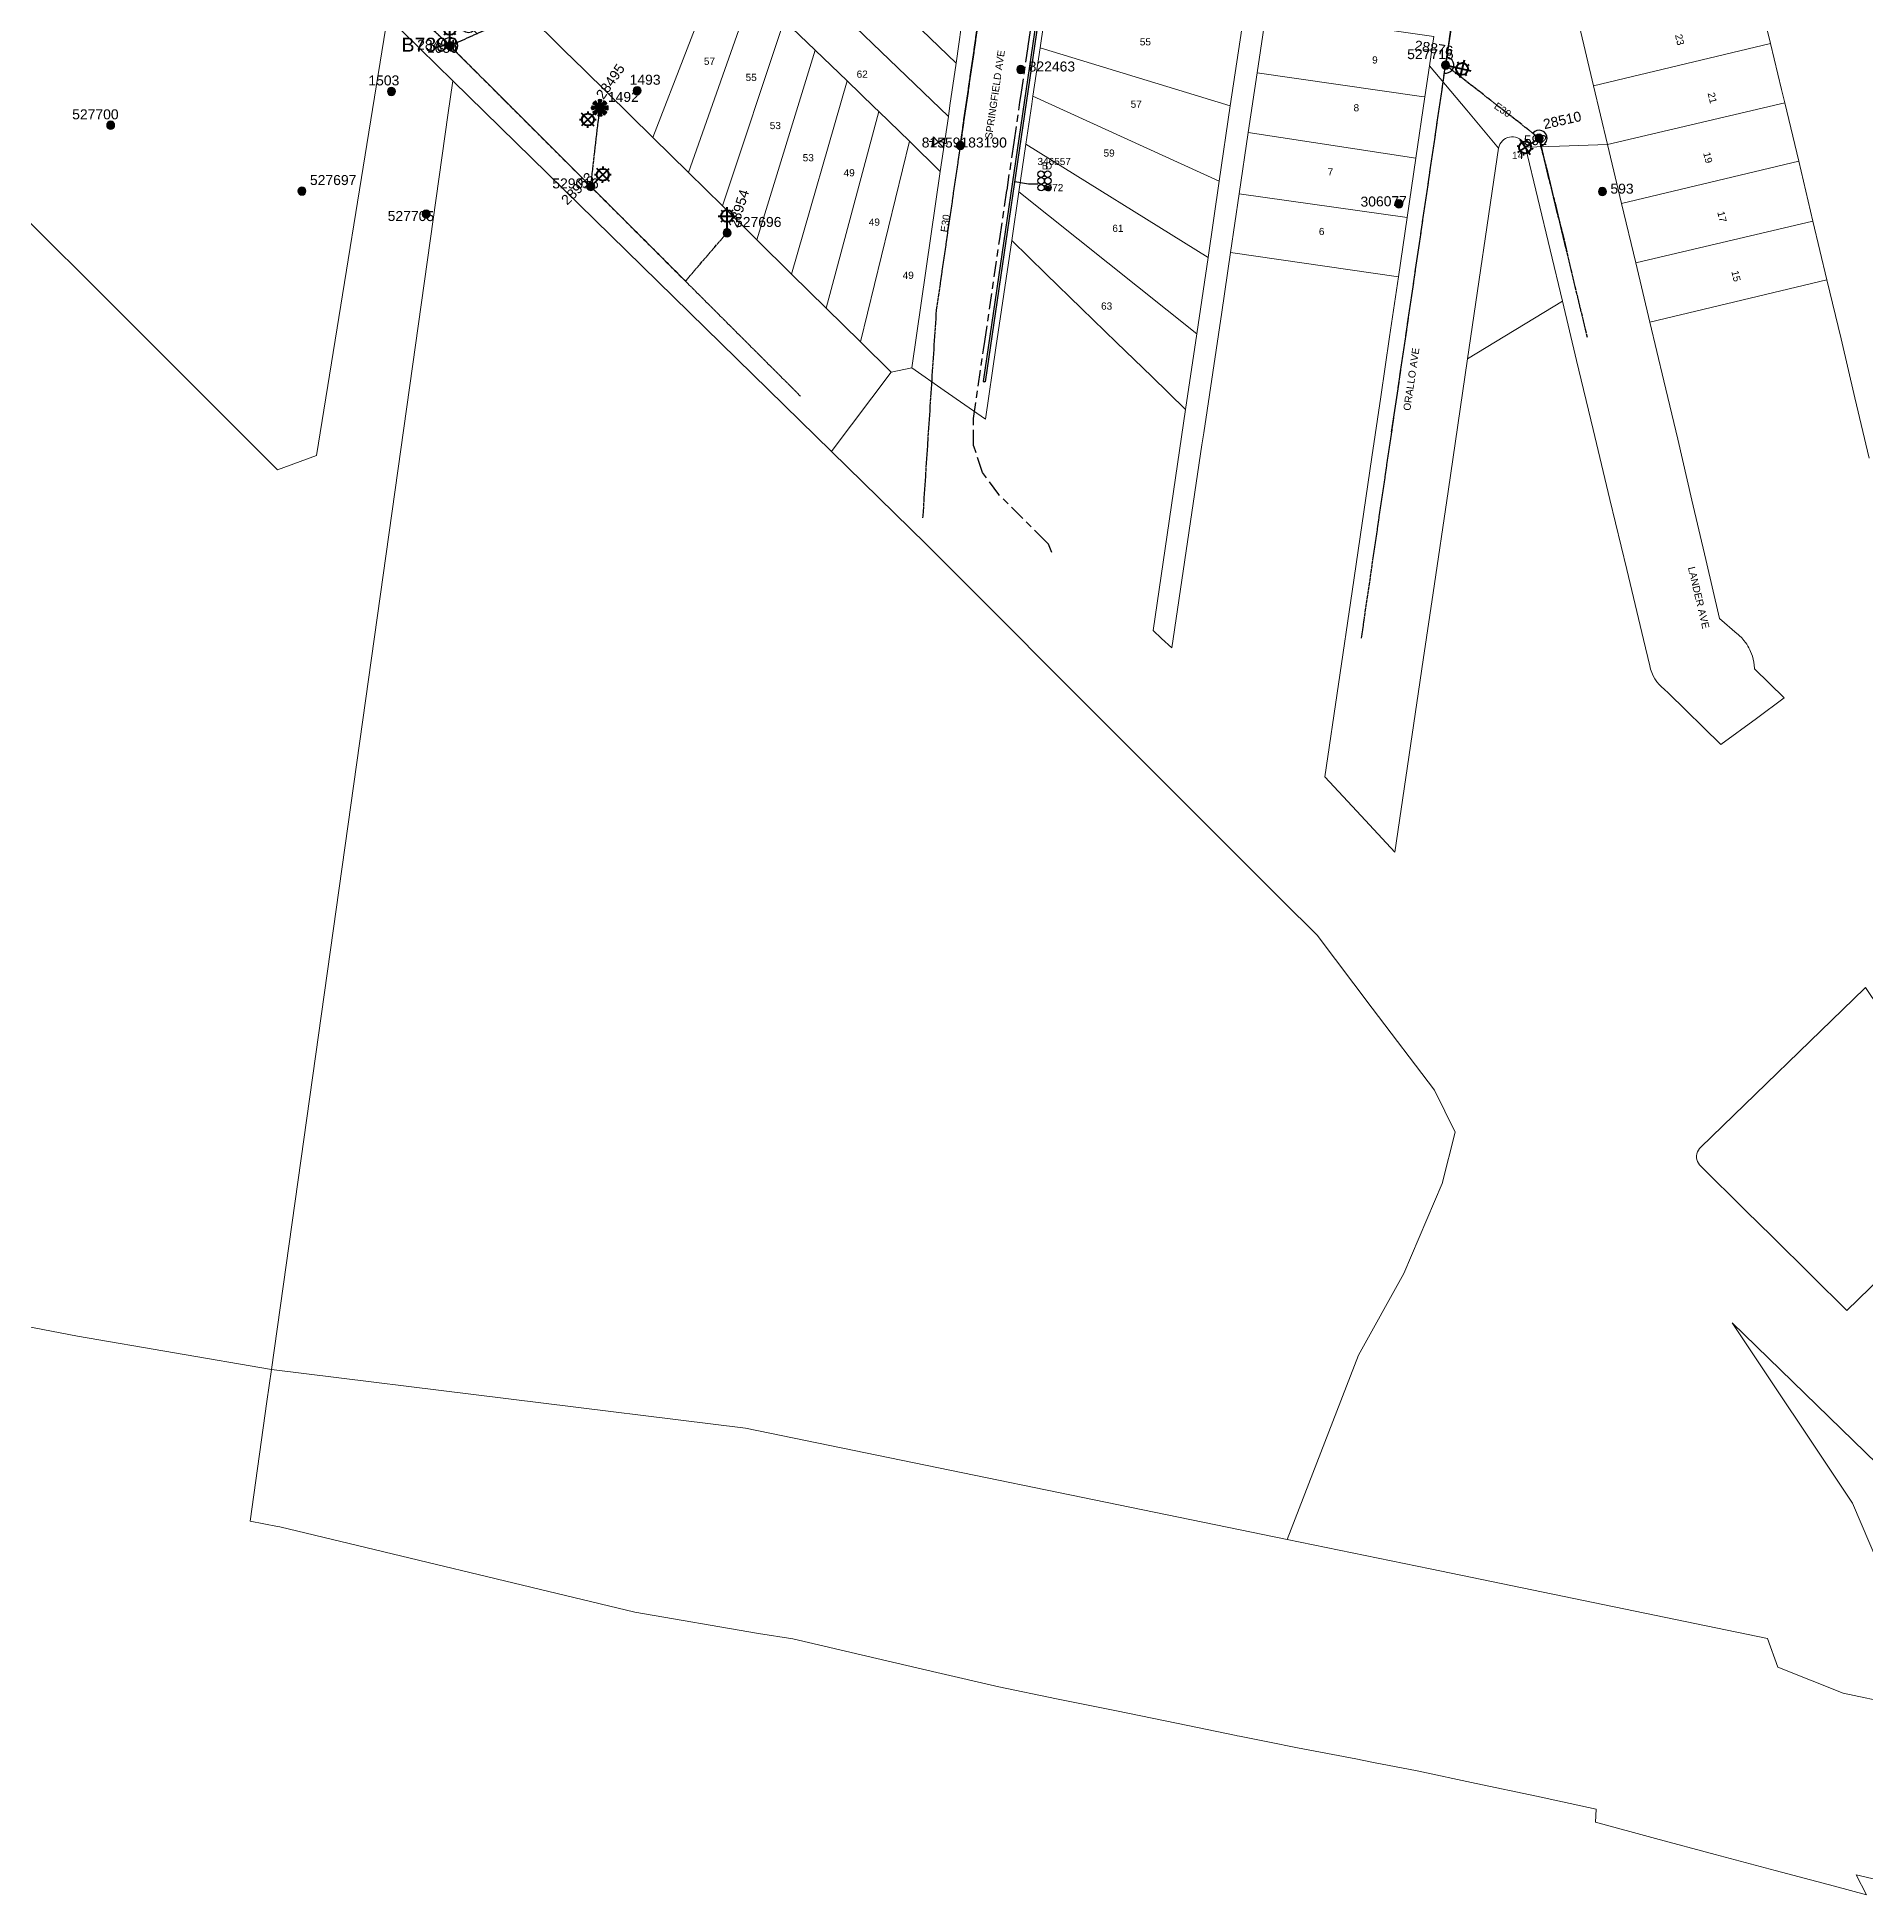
# Model space of a CAD drawing. Header units: metres. Extents: x 305195 to 306755, y 6261447 to 6263623.
# Drawn here: x 305629.3 to 306088.4, y 6261539.3 to 6262005.4 of the extents above; entities that cross this region are included whole.
import ezdxf
from ezdxf.enums import TextEntityAlignment as Align

# ---------------------------------------------------------------- set-up
doc = ezdxf.new("R2010")
doc.units = ezdxf.units.M
doc.linetypes.add('Cable Exist OH', pattern=[1, 1, 0])
doc.linetypes.add('Cable Exist UG', pattern=[8.2, 4, -1.2, 1.8, -1.2])
doc.layers.get('0').update_dxf_attribs({"color": 6})
doc.layers.add('Cadastre Land Parcels_SP_EXT', color=9, linetype='Continuous', lineweight=5)
doc.layers.add('Cadastre Roads_SP_EXT', color=9, linetype='Continuous', lineweight=5)
for name, color, linetype in [('Duct_SP_EXT', 7, 'Continuous'), ('Equip_SP_HV_EXT', 7, 'Continuous'), ('Equip_SP_SL_EXT', 7, 'Continuous'), ('Mains_HV_EXT', 7, 'Continuous'), ('Mains_LV_EXT', 7, 'Continuous'), ('Mains_SL_EXT', 7, 'Continuous'), ('SupportsOH_SP_TR_HV_LV_SL_EXT', 7, 'Continuous')]:
    doc.layers.add(name, color=color, linetype=linetype)
doc.styles.add('HVSW_LABEL', font='arial.ttf')
doc.styles.add('iecARIAL', font='arial.ttf', dxfattribs={"height": 2})
doc.styles.add('POLE_LABEL', font='arial.ttf')
doc.styles.get("Standard").update_dxf_attribs({"font": 'arial.ttf'})

# ---------------------------------------------------------------- blocks, each defined once
blk = doc.blocks.new('DUCT_EXT')
blk.add_circle((0, 0.8), 0.8)
at = {"flags": 1}
blk.add_attdef('Z', (0, 0), '', height=0.2, dxfattribs=at)
at = {"flags": 9}
for tag, p in [('DUCT_CODE', (0, 0)), ('XSECT_TYPE', (0, -0.2)), ('STATE', (0, -0.6)), ('FB_REFERENCE', (0, -0.4)), ('NOTES', (0, -0.8))]:
    blk.add_attdef(tag, text='', height=0.2, dxfattribs=at).set_placement(p, align=Align.MIDDLE_LEFT)
blk = doc.blocks.new('SL_LANTERN_EXT')
at = {"lineweight": 40}
for p, q in [((-1.46, 5.68), (-1.06, 5.28)), ((0, 1.97), (0, 6.47)), ((1.46, 5.68), (1.06, 5.28)), ((-2.25, 4.22), (2.25, 4.22)), ((-1.46, 2.76), (-1.06, 3.16)), ((0, 0), (0, 2.72)), ((1.46, 2.76), (1.06, 3.16))]:
    blk.add_line(p, q, dxfattribs=at)
blk.add_circle((0, 4.22), 1.5, dxfattribs=at)
at = {"style": 'iecARIAL', "flags": 8}
blk.add_attdef('ASSET_NUM', (1.5, 1.5), '', height=2.5, dxfattribs=at)
for tag, p, height, flags in [('OPERATING_VOLTAGE', (0.98, -1.65), 0.2, 9), ('ORIENTATION', (0.98, -1.85), 0.2, 9), ('OWNED_BY', (0.98, -2.05), 0.2, 9), ('STATE', (0.98, -2.25), 0.2, 9), ('CONSTRUCTED_VOLTAGE', (0.98, -0.65), 0.2, 9), ('CONTROL_TYPE', (0.98, -0.85), 0.2, 9), ('LANTERN_PURPOSE', (0.98, -1.05), 0.2, 9), ('LANTERN_TYPE', (0.98, -1.25), 0.2, 9), ('NO_PHASES', (0.98, -1.45), 0.2, 9), ('USAGE', (0.98, -2.45), 0.2, 9), ('CEXIST', (0.98, -2.65), 0.2, 9), ('CNEW', (0.98, -2.85), 0.2, 9), ('CNUMBER', (0.98, -3.05), 0.2, 9), ('CREMOVE', (0.98, -3.25), 0.2, 9), ('CREPLACE', (0.98, -3.45), 0.2, 9), ('LKINGHEIGHT', (0.98, -3.65), 0.2, 9), ('LBRACKET', (0.98, -3.85), 0.2, 9), ('LBRACKETVOCAB', (0.98, -4.05), 0.2, 9), ('LCATEGORY', (0.98, -4.25), 0.2, 9), ('LCHARGE1', (0.98, -4.45), 0.2, 9), ('LCHARGE1PERCENT', (0.98, -4.65), 0.2, 9), ('LCHARGE2', (0.98, -4.85), 0.2, 9), ('LNUMBER', (2.18, -3.25), 2.5, 8), ('STREETNAME', (0.98, -9.25), 0.2, 9), ('SUBURB', (0.98, -9.45), 0.2, 1), ('LCHARGE2PERCENT', (0.98, -5.05), 0.2, 9), ('LCHARGE3', (0.98, -5.25), 0.2, 9), ('LCHARGE3PERCENT', (0.98, -5.45), 0.2, 9), ('LEXIST', (0.98, -5.65), 0.2, 9), ('LLAMP', (0.98, -5.85), 0.2, 9), ('LLAMPVOCAB', (0.98, -6.05), 0.2, 9), ('LMAST', (0.98, -6.25), 0.2, 9), ('LMASTVOCAB', (0.98, -6.45), 0.2, 9), ('LNEW', (0.98, -6.65), 0.2, 9), ('LANTNUMBER', (0.98, -6.85), 0.2, 9), ('LOUTREACH', (0.98, -7.25), 0.2, 9), ('LOUTREACHVOCAB', (0.98, -7.45), 0.2, 9), ('LRATECODE', (0.98, -7.65), 0.2, 9), ('LREMOVE', (0.98, -7.85), 0.2, 9), ('LREPLACE', (0.98, -8.05), 0.2, 9), ('LTYPE', (0.98, -8.25), 0.2, 9), ('LTYPEVOCAB', (0.98, -8.45), 0.2, 9), ('LEGEND', (0.98, -8.65), 0.2, 9), ('LOCATION', (0.98, -8.85), 0.2, 9), ('NOTES', (0.98, -9.05), 0.2, 9)]:
    blk.add_attdef(tag, p, '', height=height, dxfattribs=dict(flags=flags))
blk = doc.blocks.new('SL_NIGHTWATCH_EXT')
at = {"lineweight": 40}
h = blk.add_hatch(color=256, dxfattribs=at)
h.paths.add_polyline_path([(0.39, 1.96, 0.098491), (-0.39, 1.96), (-0.2, 0.98, -0.098491), (0.19, 0.98)])
h.paths.add_polyline_path([(0.55, 0.83, -0.098491), (0.83, 0.56), (1.66, 1.11, 0.098491), (1.11, 1.66)])
h.paths.add_polyline_path([(0.98, 0.2, -0.098491), (0.98, -0.19), (1.96, -0.39, 0.098491), (1.96, 0.39)])
h.paths.add_polyline_path([(0.83, -0.55, -0.098491), (0.56, -0.83), (1.11, -1.66, 0.098491), (1.66, -1.11)])
h.paths.add_polyline_path([(-0.19, -0.98), (-0.39, -1.96, 0.098491), (0.39, -1.96), (0.2, -0.98, -0.098491)])
h.paths.add_polyline_path([(-0.83, -0.56), (-1.66, -1.11, 0.098491), (-1.11, -1.66), (-0.55, -0.83, -0.098491)])
h.paths.add_polyline_path([(-0.98, 0.19), (-1.96, 0.39, 0.098491), (-1.96, -0.39), (-0.98, -0.2, -0.098491)])
h.paths.add_polyline_path([(-1.11, 1.66, 0.098491), (-1.66, 1.11), (-0.83, 0.55, -0.098491), (-0.56, 0.83)])
for p, q in [((-1.16, 1.63), (-1.16, 1.63, 0)), ((-1.1, 1.64), (-1.1, 1.64, 0)), ((1.08, 1.63), (1.08, 1.63, 0)), ((-0.86, -0.57), (-0.86, -0.57, 0)), ((0.82, -0.57), (0.82, -0.57, 0)), ((1.13, -1.65), (1.13, -1.65, 0)), ((1.96, -0.37), (1.96, -0.37, 0))]:
    blk.add_line(p, q, dxfattribs=at)
for points in [[(-0.98, 0.19, 0.098491), (-0.98, -0.2), (-1.96, -0.39, -0.098491), (-1.96, 0.39)], [(-0.56, 0.83, 0.098491), (-0.83, 0.55), (-1.66, 1.11, -0.098491), (-1.11, 1.66)], [(-0.2, 0.98, -0.098491), (0.19, 0.98), (0.39, 1.96, 0.098491), (-0.39, 1.96)], [(0.83, 0.56), (1.66, 1.11, 0.098491), (1.11, 1.66), (0.55, 0.83, -0.098491)], [(0.98, -0.19), (1.96, -0.39, 0.098491), (1.96, 0.39), (0.98, 0.2, -0.098491)], [(-0.83, -0.56, 0.098491), (-0.55, -0.83), (-1.11, -1.66, -0.098491), (-1.66, -1.11)], [(0.2, -0.98), (0.39, -1.96, -0.098491), (-0.39, -1.96), (-0.19, -0.98, 0.098491)], [(0.56, -0.83), (1.11, -1.66, 0.098491), (1.66, -1.11), (0.83, -0.55, -0.098491)]]:
    blk.add_lwpolyline(points, format="xyb", close=True, dxfattribs=at)
blk.add_circle((0, 0), 1, dxfattribs=at)
blk = doc.blocks.new('POLE_EXT')
blk.add_hatch(color=256).paths.add_polyline_path([(-1, 0, 1), (1, 0, 1)])
blk.add_lwpolyline([(-1, 0, 1), (1, 0, 1)], format="xyb", close=True)
for tag, height, flags, p in [('pNumber', 2.5, 8, (-17.84, 2.07)), ('OWNED_BY', 0.2, 9, (1.35, -0.4)), ('SPECIAL_USE', 0.2, 9, (1.35, -0.8)), ('STATE', 0.2, 9, (1.35, -1)), ('cLV', 0.2, 9, (1.35, -1.4)), ('hDepth', 0.2, 9, (1.35, -1.6)), ('hDia', 0.2, 9, (1.35, -1.8)), ('cHV', 0.2, 9, (1.35, -2)), ('cLinedev', 0.2, 9, (1.35, -3.4)), ('pExisting', 0.2, 9, (1.35, -3.8)), ('pFooting', 0.2, 9, (1.35, -4.4)), ('pNew', 0.2, 9, (1.35, -4.6)), ('PARENT', 0.2, 9, (1.35, -0.6)), ('USAGE', 0.2, 9, (1.35, -1.2)), ('LBRACKET', 0.2, 9, (1.35, -2.2)), ('LExisting', 0.2, 9, (1.35, -2.4)), ('LANTNUMBER', 0.2, 9, (1.35, -2.6)), ('LOther', 0.2, 9, (1.35, -2.8)), ('LRemove', 0.2, 9, (1.35, -3)), ('LEGEND', 0.2, 9, (1.35, -3.2)), ('LOCATION', 0.2, 9, (1.35, -3.6)), ('PFNUMBER', 0.2, 9, (1.35, -4)), ('NEWPFNUMBER', 0.2, 9, (1.35, -4.2)), ('pRelocate', 0.2, 9, (1.35, -5)), ('pRemove', 0.2, 9, (1.35, -5.2)), ('pReplace', 0.2, 9, (1.35, -5.4)), ('pStay', 0.2, 9, (1.35, -5.6)), ('pType', 0.2, 9, (1.35, -5.8)), ('cspan', 0.2, 9, (1.35, -6)), ('STREETNAME', 0.2, 9, (1.35, -6.2)), ('SUBURB', 0.2, 9, (1.35, -6.4)), ('OPERATED_BY', 0.2, 9, (1.36, -7.01)), ('NOTES', 0.2, 9, (1.35, -6.6)), ('MAINTAINED_BY', 0.2, 9, (1.36, -6.81))]:
    blk.add_attdef(tag, text='', height=height, dxfattribs=dict(flags=flags)).set_placement(p, align=Align.MIDDLE_LEFT)
at = {"style": 'POLE_LABEL'}
for tag, height, flags, p in [('STRUCTURE_PLANT_NUMBER', 0.2, 9, (1.35, 0.03)), ('ASSET_NUM', 2.5, 8, (2, 2)), ('STREET_CODE', 0.2, 9, (1.35, -0.2))]:
    blk.add_attdef(tag, text='', height=height, dxfattribs=dict(at, flags=flags)).set_placement(p, align=Align.MIDDLE_LEFT)
at = {"flags": 1}
blk.add_attdef('Z', (1.35, -7.33), '', height=0.2, dxfattribs=at)
blk = doc.blocks.new('HV_DOF_CLOSED_EXT')
for p, q in [((0, 7.9), (0, 6.94)), ((0, 4.06), (0, 3.1))]:
    blk.add_line(p, q)
blk.add_lwpolyline([(-1.2, 4.06), (1.2, 4.06), (-1.2, 6.94), (1.2, 6.94)], close=True)
for tag, height, flags, p in [('STREET_CODE', 0.2, 9, (1.5, 0)), ('ASSET_NUM', 2.5, 8, (2, 2)), ('ACTUAL_STATUS', 0.2, 9, (1.5, -0.2)), ('CONSTRUCTED_VOLTAGE', 0.2, 9, (1.5, -0.4)), ('OPERATING_VOLTAGE', 0.2, 9, (1.5, -0.8)), ('ORIENTATION', 0.2, 9, (1.5, -1)), ('OWNED_BY', 0.2, 9, (1.5, -1.2)), ('OPERATED_BY', 0.2, 9, (1.5, -1.4)), ('STATE', 0.2, 9, (1.5, -1.8)), ('SWITCH_TYPE', 0.2, 9, (1.5, -2)), ('STREETNAME', 0.2, 9, (1.5, -2.8)), ('SUBURB', 0.2, 9, (1.5, -3)), ('Z', 0.2, 1, (1.5, -3.6)), ('NO_PHASES', 0.2, 9, (1.5, -0.6)), ('MAINTAINED_BY', 0.2, 9, (1.5, -1.6)), ('USAGE', 0.2, 9, (1.5, -2.2)), ('LEGEND', 0.2, 9, (1.5, -2.4)), ('LOCATION', 0.2, 9, (1.5, -2.6)), ('NOTES', 0.2, 9, (1.5, -3.2)), ('LABEL_ALIGNMENT', 0.2, 9, (1.5, -3.4))]:
    blk.add_attdef(tag, text='', height=height, dxfattribs=dict(flags=flags)).set_placement(p, align=Align.MIDDLE_LEFT)
blk = doc.blocks.new('HV_ABS_CLOSED_EXT')
blk.add_line((-3, 6.87), (3, 6.87))
blk.add_circle((0, 6.87), 1.8)
at = {"flags": 1}
blk.add_attdef('Z', (0, 0), '', height=0.2, dxfattribs=at)
at = {"style": 'HVSW_LABEL'}
for tag, height, flags, p in [('ASSET_NUM', 3.5, 8, (2, 2)), ('STREET_CODE', 0.2, 9, (0, -0.2))]:
    blk.add_attdef(tag, text='', height=height, dxfattribs=dict(at, flags=flags)).set_placement(p, align=Align.MIDDLE_LEFT)
at = {"flags": 9}
for tag, p in [('ACTUAL_STATUS', (0, -0.4)), ('CONSTRUCTED_VOLTAGE', (0, -0.6)), ('OPERATING_VOLTAGE', (0, -1)), ('ORIENTATION', (0, -1.2)), ('OWNED_BY', (0, -1.4)), ('STATE', (0, -1.6)), ('SWITCH_TYPE', (0, -1.8)), ('STREETNAME', (0, -2.6)), ('SUBURB', (0, -2.8)), ('NO_PHASES', (0, -0.8)), ('USAGE', (0, -2)), ('LEGEND', (0, -2.2)), ('LOCATION', (0, -2.4)), ('NOTES', (0, -3))]:
    blk.add_attdef(tag, text='', height=0.2, dxfattribs=at).set_placement(p, align=Align.MIDDLE_LEFT)
blk = doc.blocks.new('CABLE_LARGE_EXT')
h = blk.add_hatch(color=256)
edge = h.paths.add_edge_path()
edge.add_arc((0, 0.55), 0.55, 0, 360)
blk.add_circle((0, 0.55), 0.55)
at = {"flags": 1}
blk.add_attdef('Z', (0, 0), '', height=0.2, dxfattribs=at)
at = {"flags": 9}
for tag, p in [('COND_CODE', (0, 0)), ('STATE', (0, -0.4)), ('XSECT_SIZE', (0, -0.6)), ('FB_REFERENCE', (0, -0.2)), ('NOTES', (0, -0.8))]:
    blk.add_attdef(tag, text='', height=0.2, dxfattribs=at).set_placement(p, align=Align.MIDDLE_LEFT)

msp = doc.modelspace()

# ---------------------------------------------------------------- linework, layer by layer
at = {"layer": 'Cadastre Land Parcels_SP_EXT', "linetype": 'Continuous'}
for points in [[(305760.23, 6262028.76), (305752.07, 6262011.41), (305761.55, 6262002.08), (305766.54, 6261997.17), (305783.79, 6261980.21), (305801.04, 6262024.82), (305796.23, 6262029.49), (305793.01, 6262032.61), (305785.25, 6262040.09), (305780.76, 6262044.43), (305771.69, 6262053.15), (305760.23, 6262028.76)], [(305861.86, 6262012.6), (305843.33, 6262030.45), (305821.73, 6262051.25), (305819.72, 6262037.58), (305827.45, 6262030.13), (305859.89, 6261998.89), (305861.86, 6262012.6)], [(305818.59, 6262029.95), (305817.74, 6262024.21), (305857.93, 6261985.52), (305858.33, 6261988.22), (305859.89, 6261998.89), (305827.45, 6262030.13), (305819.72, 6262037.58), (305818.59, 6262029.95)], [(305792.71, 6261971.43), (305808.85, 6262017.29), (305801.04, 6262024.82), (305783.79, 6261980.21), (305792.71, 6261971.43)], [(305857.93, 6261985.52), (305817.74, 6262024.21), (305815.74, 6262010.63), (305816.78, 6262009.61), (305824.54, 6262002.14), (305832.52, 6261994.4), (305839.32, 6261987.85), (305840.49, 6261986.72), (305848.17, 6261979.32), (305855.92, 6261971.71), (305857.93, 6261985.52)], [(305801.25, 6261963.03), (305816.78, 6262009.61), (305815.74, 6262010.63), (305808.85, 6262017.29), (305792.71, 6261971.43), (305801.25, 6261963.03)], [(306064.21, 6262003.79), (306060.56, 6262018.65), (306016.28, 6262008.03), (306019.84, 6261993.18), (306064.21, 6262003.79)], [(305931.53, 6262007.44), (305882.74, 6262014.94), (305880.94, 6262002.71), (305928.68, 6261988.19), (305931.53, 6262007.44)], [(305809.91, 6261954.51), (305824.54, 6262002.14), (305816.78, 6262009.61), (305801.25, 6261963.03), (305809.91, 6261954.51)], [(305979.71, 6262005.53), (305937.65, 6262011.55), (305935.42, 6261996.44), (305976.66, 6261990.51), (305977.48, 6261990.4), (305978.63, 6261998.18), (305979.71, 6262005.53)], [(306067.77, 6261988.92), (306066.97, 6261992.26), (306064.21, 6262003.79), (306019.84, 6261993.18), (306023.34, 6261978.42), (306067.77, 6261988.92)], [(305818.6, 6261945.96), (305832.52, 6261994.4), (305824.54, 6262002.14), (305809.91, 6261954.51), (305818.6, 6261945.96)], [(305928.68, 6261988.19), (305880.94, 6262002.71), (305879.15, 6261990.55), (305925.9, 6261969.25), (305928.68, 6261988.19)], [(305960.86, 6261674.75), (305972.2, 6261695.19), (305981.84, 6261717.76), (305985.11, 6261730.7), (305979.88, 6261741.21), (305964.29, 6261761.79), (305950.46, 6261780.05), (305941.63, 6261788.88), (305909, 6261821.51), (305903.56, 6261826.95), (305852.33, 6261878.17), (305828.59, 6261901.42), (305733.59, 6261994.44), (305732.38, 6261985.83), (305688.12, 6261671.14), (305807.08, 6261656.38), (305942.91, 6261628.5), (305960.86, 6261674.75)], [(305840.49, 6261986.72), (305839.32, 6261987.85), (305832.52, 6261994.4), (305818.6, 6261945.96), (305827.31, 6261937.4), (305840.49, 6261986.72)], [(305977.48, 6261990.4), (305976.66, 6261990.51), (305935.42, 6261996.44), (305933.19, 6261981.46), (305975.24, 6261975.07), (305977.48, 6261990.4)], [(305925.9, 6261969.25), (305879.15, 6261990.55), (305878.86, 6261988.62), (305877.38, 6261978.54), (305923.08, 6261950.08), (305925.9, 6261969.25)], [(305848.17, 6261979.32), (305840.49, 6261986.72), (305827.31, 6261937.4), (305835.91, 6261928.94), (305848.17, 6261979.32)], [(306071.28, 6261974.29), (306067.77, 6261988.92), (306023.34, 6261978.42), (306026.85, 6261963.68), (306071.28, 6261974.29)], [(305975.24, 6261975.07), (305933.19, 6261981.46), (305930.92, 6261966.09), (305973.05, 6261960.17), (305975.24, 6261975.07)], [(306002.72, 6261977.82), (306002.55, 6261978.33), (306002.3, 6261978.79), (306002, 6261979.2), (306001.63, 6261979.57), (306001.21, 6261979.87), (306000.76, 6261980.11), (306000.27, 6261980.28), (305999.76, 6261980.37), (305999.24, 6261980.39), (305998.73, 6261980.33), (305998.23, 6261980.19), (305997.76, 6261979.98), (305997.33, 6261979.7), (305996.94, 6261979.36), (305996.6, 6261978.97), (305996.33, 6261978.53), (305996.13, 6261978.05), (305996, 6261977.52), (305988.2, 6261924.7), (306011.99, 6261939.16), (306002.72, 6261977.82)], [(305848.75, 6261922.43), (305855.92, 6261971.71), (305848.17, 6261979.32), (305835.91, 6261928.94), (305843.6, 6261921.37), (305848.75, 6261922.43)], [(305923.08, 6261950.08), (305877.38, 6261978.54), (305875.62, 6261966.55), (305920.26, 6261930.96), (305923.08, 6261950.08)], [(306074.85, 6261959.24), (306071.28, 6261974.29), (306026.85, 6261963.68), (306030.41, 6261948.75), (306074.85, 6261959.24)], [(305920.26, 6261930.96), (305875.62, 6261966.55), (305873.83, 6261954.39), (305882.42, 6261946.05), (305891.34, 6261937.35), (305900.13, 6261928.81), (305908.96, 6261920.23), (305917.46, 6261911.94), (305920.26, 6261930.96)], [(305973.05, 6261960.17), (305930.92, 6261966.09), (305928.74, 6261951.39), (305970.87, 6261945.29), (305973.05, 6261960.17)], [(306078.32, 6261944.51), (306074.85, 6261959.24), (306030.41, 6261948.75), (306033.95, 6261933.91), (306078.32, 6261944.51)]]:
    msp.add_lwpolyline(points, close=True, dxfattribs=at)
for points in [[(305609.97, 6262030.94), (305583.7, 6262002.54), (305689.65, 6261896.81), (305699.38, 6261900.42), (305717.18, 6262010.51)], [(306060.56, 6262018.65), (306064.21, 6262003.79), (306066.97, 6261992.26), (306067.77, 6261988.92), (306071.28, 6261974.29), (306074.85, 6261959.24), (306078.32, 6261944.51), (306081.9, 6261929.69), (306085.4, 6261914.91), (306088.94, 6261899.79)], [(305602.83, 6261686.47), (305639.46, 6261679.49), (305688.12, 6261671.14), (305732.38, 6261985.83), (305733.59, 6261994.44), (305717.18, 6262010.51), (305699.38, 6261900.42), (305689.65, 6261896.81), (305583.7, 6262002.54)], [(306112.19, 6261731.02), (306088.01, 6261766.95), (306087.82, 6261766.75), (306046.73, 6261726.89), (306046.39, 6261726.54), (306046.11, 6261726.14), (306045.9, 6261725.7), (306045.75, 6261725.23), (306045.68, 6261724.75), (306045.68, 6261724.26), (306045.76, 6261723.78), (306045.91, 6261723.31), (306046.13, 6261722.87), (306046.42, 6261722.48), (306058.06, 6261710.96), (306064.6, 6261704.49), (306074.58, 6261694.62), (306083.4, 6261685.89), (306129.43, 6261730.68)], [(306189.87, 6261551.29), (306084.93, 6261653.32), (306054.56, 6261682.85), (306084.82, 6261637.6), (306104.88, 6261590.48)], [(306095.07, 6261587.27), (306082.45, 6261589.93), (306066.08, 6261596.46), (306063.46, 6261603.62), (305978.78, 6261621.07), (305942.91, 6261628.5), (305807.08, 6261656.38), (305688.12, 6261671.14), (305686.98, 6261663.07), (305682.77, 6261633.03), (305689.59, 6261631.77), (305690.19, 6261631.66), (305779.26, 6261610.23), (305810.32, 6261604.92), (305818.88, 6261603.58), (305840.03, 6261598.62), (305855.01, 6261595.11), (305870.58, 6261591.51), (305885.04, 6261588.52), (305900.16, 6261585.46), (305915.2, 6261582.37), (305930.17, 6261579.27), (305930.43, 6261579.22), (305930.96, 6261579.11), (305938.09, 6261577.68), (305945.53, 6261576.23), (305960.17, 6261573.44), (305964.63, 6261572.55), (305975.57, 6261570.43), (305990.4, 6261567.28), (306005.46, 6261564.1), (306020.48, 6261560.84), (306020.27, 6261557.51), (306035.37, 6261553.45), (306050.34, 6261549.47), (306065.39, 6261545.44), (306080.3, 6261541.46), (306088.32, 6261539.32), (306085.69, 6261544.33), (306103.95, 6261540.11)]]:
    msp.add_lwpolyline(points, dxfattribs=at)
at = {"layer": 'Cadastre Roads_SP_EXT', "linetype": 'Continuous'}
for points in [[(305882.74, 6262014.94), (305884.93, 6262029.84), (305874.39, 6262028.52), (305864, 6262027.21), (305861.86, 6262012.6), (305859.89, 6261998.89), (305858.33, 6261988.22), (305857.93, 6261985.52), (305855.92, 6261971.71), (305848.75, 6261922.43), (305856.88, 6261916.76), (305867.23, 6261909.54), (305869.87, 6261927.48), (305873.83, 6261954.39), (305875.62, 6261966.55), (305877.38, 6261978.54), (305878.86, 6261988.62), (305879.15, 6261990.55), (305880.94, 6262002.71), (305882.74, 6262014.94)], [(305996, 6261977.52), (305987.99, 6261987.05), (305978.63, 6261998.18), (305977.48, 6261990.4), (305975.24, 6261975.07), (305973.05, 6261960.17), (305970.87, 6261945.29), (305968.65, 6261930.17), (305966.43, 6261915.13), (305964.17, 6261899.99), (305959.26, 6261866.35), (305952.43, 6261819.79), (305960.45, 6261811.16), (305969.99, 6261800.91), (305977.08, 6261849.16), (305979.57, 6261865.96), (305983.31, 6261891.38), (305988.2, 6261924.7), (305996, 6261977.52)], [(306060.66, 6261834.47), (306067.66, 6261839.63), (306060.18, 6261846.94), (306060.17, 6261847.1), (306060.1, 6261847.85), (306059.99, 6261848.6), (306059.85, 6261849.33), (306059.66, 6261850.06), (306059.46, 6261850.66), (306059.22, 6261851.25), (306059.02, 6261851.71), (306058.8, 6261852.15), (306058.55, 6261852.58), (306058.24, 6261853.07), (306057.91, 6261853.54), (306057.56, 6261854), (306056.99, 6261854.65), (306056.39, 6261855.28), (306056.22, 6261855.44), (306056.04, 6261855.59), (306055.86, 6261855.73), (306051.4, 6261859.52), (306047.95, 6261874.37), (306044.51, 6261889.22), (306040.96, 6261904.51), (306037.46, 6261919.2), (306033.95, 6261933.91), (306030.41, 6261948.75), (306026.85, 6261963.68), (306023.34, 6261978.42), (306011.29, 6261978.07), (306002.72, 6261977.82), (306011.99, 6261939.16), (306015.53, 6261924.27), (306019.7, 6261906.92), (306023.93, 6261889.37), (306028.13, 6261871.82), (306032.33, 6261854.3), (306033.92, 6261847.66), (306034.13, 6261846.81), (306034.41, 6261845.97), (306034.76, 6261845.17), (306035.19, 6261844.4), (306035.7, 6261843.67), (306036.26, 6261843), (306036.89, 6261842.38), (306037.57, 6261841.82), (306038.63, 6261840.78), (306051.78, 6261827.91), (306060.66, 6261834.47)]]:
    msp.add_lwpolyline(points, close=True, dxfattribs=at)
for points in [[(305717.18, 6262010.51), (305733.59, 6261994.44), (305828.59, 6261901.42), (305828.8, 6261901.7), (305843.6, 6261921.37), (305835.91, 6261928.94), (305827.31, 6261937.4), (305818.6, 6261945.96), (305809.91, 6261954.51), (305801.25, 6261963.03), (305792.71, 6261971.43), (305783.79, 6261980.21), (305766.54, 6261997.17), (305761.55, 6262002.08), (305752.07, 6262011.4)], [(305931.53, 6262007.44), (305928.68, 6261988.19), (305925.9, 6261969.25), (305923.08, 6261950.08), (305920.26, 6261930.96), (305917.46, 6261911.94), (305909.3, 6261856.51), (305911.43, 6261854.55), (305914.03, 6261852.16), (305921.57, 6261903.07), (305922.03, 6261906.12), (305924.27, 6261921.22), (305926.52, 6261936.38), (305928.74, 6261951.39), (305930.92, 6261966.09), (305933.19, 6261981.46), (305935.42, 6261996.44), (305937.65, 6262011.55)]]:
    msp.add_lwpolyline(points, dxfattribs=at)
at = {"layer": 'Duct_SP_EXT'}
for p, q in [((305879.97, 6262009.49), (305866.66, 6261918.97)), ((305880.45, 6262009.42), (305867.13, 6261918.9)), ((305866.66, 6261918.97), (305866.89, 6261918.93)), ((305867.13, 6261918.9), (305866.89, 6261918.93))]:
    msp.add_line(p, q, dxfattribs=at)
msp.add_lwpolyline([(305880.5, 6261968.51), (305878.02, 6261968.51), (305874.61, 6261969.09)], dxfattribs=at)
at = {"layer": 'Mains_HV_EXT', "linetype": 'Cable Exist OH'}
for points in [[(305961.59, 6261854.64), (305989.11, 6262041.99), (305979.92, 6262091.01)], [(305670.47, 6262063.02), (305729.16, 6262006.7), (305732.87, 6262003.25)], [(305860.91, 6261978.2), (305868.25, 6262028.67)], [(305732.87, 6262003.25), (305820.85, 6261915.3)], [(305860.91, 6261978.21), (305854.9, 6261936.89), (305851.49, 6261884.8)]]:
    msp.add_lwpolyline(points, dxfattribs=at)
at = {"layer": 'Mains_HV_EXT', "linetype": 'Cable Exist UG'}
msp.add_lwpolyline([(305883.87, 6261876.08), (305883.1, 6261878.21), (305883.1, 6261878.21), (305882.39, 6261878.83), (305870.6, 6261890.64), (305866.53, 6261896.15), (305864.27, 6261902.88), (305864.23, 6261909.75), (305866.75, 6261926.91), (305867.06, 6261929), (305867.06, 6261929), (305870.86, 6261954.83), (305872.65, 6261966.98), (305874.41, 6261978.98), (305875.89, 6261989.05), (305876.18, 6261990.99), (305877.97, 6262003.14), (305879.33, 6262012.38)], dxfattribs=at)
at = {"layer": 'Mains_LV_EXT', "linetype": 'Cable Exist OH'}
for points in [[(305989.11, 6262041.99), (305982.7, 6261998.37)], [(305732.87, 6262003.21), (305698.31, 6262036.32)], [(305868.25, 6262028.67), (305860.91, 6261978.21)], [(305768.22, 6261967.94), (305732.87, 6262003.21)], [(305975.74, 6261950.94), (305982.7, 6261998.37)], [(306006.15, 6261980.05), (305982.7, 6261998.37)], [(306006.15, 6261980.05), (306013.15, 6261951.49)], [(305860.91, 6261978.21), (305854.9, 6261936.89)], [(305791.96, 6261944.23), (305768.22, 6261967.94)]]:
    msp.add_lwpolyline(points, dxfattribs=at)
at = {"layer": 'Mains_LV_EXT', "linetype": 'Continuous'}
for points in [[(305734.29, 6262001.84, 1.012153), (305731.42, 6262004.63)], [(305982.41, 6261996.39, 1.024057), (305982.99, 6262000.35)], [(306006.63, 6261978.11, 1.406389), (306004.58, 6261981.28)]]:
    msp.add_lwpolyline(points, format="xyb", dxfattribs=at)
at = {"layer": 'Mains_SL_EXT', "linetype": 'Cable Exist OH'}
for points in [[(305982.7, 6261998.37), (305989.11, 6262041.99), (305979.9, 6262092.01), (305979.92, 6262091.01)], [(305698.31, 6262036.32), (305732.87, 6262003.21)], [(305868.25, 6262028.67), (305860.91, 6261978.21), (305854.9, 6261936.89)], [(305732.87, 6262003.21), (305747.82, 6262009.98)], [(305732.86, 6262003.23), (305742.76, 6261993.39), (305768.2, 6261967.94)], [(305969.16, 6261906.33), (305975.74, 6261950.94), (305982.7, 6261998.37)], [(306006.15, 6261980.05), (305982.7, 6261998.37)], [(305768.2, 6261967.94), (305770.51, 6261987.65)], [(306018.28, 6261930.02), (306013.15, 6261951.49), (306006.15, 6261980.05)], [(305768.2, 6261967.94), (305791.96, 6261944.18)], [(305791.96, 6261944.18), (305802.41, 6261956.28)]]:
    msp.add_lwpolyline(points, dxfattribs=at)

# ---------------------------------------------------------------- block references
at = {"layer": 'Duct_SP_EXT'}
for name, p in [('DUCT_EXT', (305881.17, 6261970.22)), ('DUCT_EXT', (305882.87, 6261970.22)), ('DUCT_EXT', (305881.21, 6261968.54)), ('DUCT_EXT', (305881.21, 6261966.84)), ('DUCT_EXT', (305882.91, 6261968.54)), ('DUCT_EXT', (305882.91, 6261966.84)), ('CABLE_LARGE_EXT', (305882.91, 6261966.84))]:
    msp.add_blockref(name, p, dxfattribs=at)
at = {"layer": 'Equip_SP_HV_EXT'}
ref = msp.add_blockref('HV_ABS_CLOSED_EXT', (305732.87, 6262003.25), dxfattribs=dict(at, rotation=316.9983132107593))
ref.add_attrib('ASSET_NUM', 'B7398', dxfattribs={"layer": '0', "height": 3.5, "style": 'HVSW_LABEL'}).set_placement((305734.87, 6262003.5), align=Align.MIDDLE_RIGHT)
ref = msp.add_blockref('HV_DOF_CLOSED_EXT', (305860.91, 6261978.21), dxfattribs=dict(at, rotation=81.89335007207188))
ref.add_attrib('ASSET_NUM', '83190', dxfattribs={"layer": '0', "height": 2.5}).set_placement((305862.91, 6261978.96), align=Align.MIDDLE_LEFT)
at = {"layer": 'Equip_SP_SL_EXT'}
ref = msp.add_blockref('SL_LANTERN_EXT', (305732.86, 6262003.23), dxfattribs=at)
ref.add_attrib('ASSET_NUM', '28494', dxfattribs={"layer": '0', "height": 2.5, "style": 'iecARIAL'}).set_placement((305734.36, 6262004.73), align=Align.TOP_RIGHT)
ref = msp.add_blockref('SL_LANTERN_EXT', (305982.7, 6261998.37), dxfattribs=dict(at, rotation=256.9749491592093))
ref.add_attrib('ASSET_NUM', '28876', dxfattribs={"layer": '0', "height": 2.5, "rotation": 350.7483, "style": 'iecARIAL'}).set_placement((305984.2, 6261999.87), align=Align.BOTTOM_RIGHT)
ref = msp.add_blockref('SL_LANTERN_EXT', (305770.51, 6261987.65), dxfattribs=dict(at, rotation=134.367219472483))
ref.add_attrib('ASSET_NUM', '28495', dxfattribs={"layer": '0', "height": 2.5, "rotation": 55.3232, "style": 'iecARIAL'}).set_placement((305772.01, 6261989.15), align=Align.BOTTOM_LEFT)
msp.add_blockref('SL_NIGHTWATCH_EXT', (305770.51, 6261987.65), dxfattribs=at)
ref = msp.add_blockref('SL_LANTERN_EXT', (306006.15, 6261980.05), dxfattribs=dict(at, rotation=123.5578704660903))
ref.add_attrib('ASSET_NUM', '28510', dxfattribs={"layer": '0', "height": 2.5, "rotation": 12.6532, "style": 'iecARIAL'}).set_placement((306007.65, 6261981.55), align=Align.BOTTOM_LEFT)
ref = msp.add_blockref('SL_LANTERN_EXT', (305768.2, 6261967.94), dxfattribs=dict(at, rotation=313.8741418378112))
ref.add_attrib('ASSET_NUM', '28953', dxfattribs={"layer": '0', "height": 2.5, "rotation": 45.0178, "style": 'iecARIAL'}).set_placement((305769.7, 6261969.44), align=Align.BOTTOM_RIGHT)
ref = msp.add_blockref('SL_LANTERN_EXT', (305802.41, 6261956.28), dxfattribs=at)
ref.add_attrib('ASSET_NUM', '28954', dxfattribs={"layer": '0', "height": 2.5, "rotation": 72.5923, "style": 'iecARIAL'}).set_placement((305803.91, 6261957.78), align=Align.MIDDLE_LEFT)
at = {"layer": 'SupportsOH_SP_TR_HV_LV_SL_EXT'}
ref = msp.add_blockref('POLE_EXT', (305732.87, 6262003.21), dxfattribs=at)
ref.add_attrib('ASSET_NUM', '1636', dxfattribs={"layer": '0', "height": 2.5, "style": 'POLE_LABEL'}).set_placement((305734.87, 6262003.96), align=Align.TOP_RIGHT)
ref = msp.add_blockref('POLE_EXT', (305876.09, 6261997.28), dxfattribs=at)
ref.add_attrib('ASSET_NUM', '822463', dxfattribs={"layer": '0', "height": 2.5, "style": 'POLE_LABEL'}).set_placement((305878.09, 6261998.03), align=Align.MIDDLE_LEFT)
ref = msp.add_blockref('POLE_EXT', (305982.7, 6261998.37), dxfattribs=at)
ref.add_attrib('ASSET_NUM', '527716', dxfattribs={"layer": '0', "height": 2.5, "style": 'POLE_LABEL'}).set_placement((305984.7, 6261999.12), align=Align.BOTTOM_RIGHT)
ref = msp.add_blockref('POLE_EXT', (305718.19, 6261991.79), dxfattribs=at)
ref.add_attrib('ASSET_NUM', '1503', dxfattribs={"layer": '0', "height": 2.5, "rotation": 0.1051, "style": 'POLE_LABEL'}).set_placement((305720.19, 6261992.54), align=Align.BOTTOM_RIGHT)
ref = msp.add_blockref('POLE_EXT', (305779.85, 6261991.95), dxfattribs=at)
ref.add_attrib('ASSET_NUM', '1493', dxfattribs={"layer": '0', "height": 2.5, "style": 'POLE_LABEL'}).set_placement((305781.85, 6261992.7), align=Align.BOTTOM_CENTER)
ref = msp.add_blockref('POLE_EXT', (305770.51, 6261987.65), dxfattribs=at)
ref.add_attrib('ASSET_NUM', '1492', dxfattribs={"layer": '0', "height": 2.5, "style": 'POLE_LABEL'}).set_placement((305772.51, 6261988.4), align=Align.BOTTOM_LEFT)
ref = msp.add_blockref('POLE_EXT', (305647.76, 6261983.28), dxfattribs=at)
ref.add_attrib('ASSET_NUM', '527700', dxfattribs={"layer": '0', "height": 2.5, "style": 'POLE_LABEL'}).set_placement((305649.76, 6261984.03), align=Align.BOTTOM_RIGHT)
ref = msp.add_blockref('POLE_EXT', (305860.91, 6261978.21), dxfattribs=at)
ref.add_attrib('ASSET_NUM', '815591', dxfattribs={"layer": '0', "height": 2.5, "style": 'POLE_LABEL'}).set_placement((305862.91, 6261978.96), align=Align.MIDDLE_RIGHT)
ref = msp.add_blockref('POLE_EXT', (306006.15, 6261980.05), dxfattribs=at)
ref.add_attrib('ASSET_NUM', '592', dxfattribs={"layer": '0', "height": 2.5, "rotation": 0.1152, "style": 'POLE_LABEL'}).set_placement((306008.15, 6261980.8), align=Align.TOP_RIGHT)
ref = msp.add_blockref('POLE_EXT', (305695.76, 6261966.79), dxfattribs=at)
ref.add_attrib('ASSET_NUM', '527697', dxfattribs={"layer": '0', "height": 2.5, "style": 'POLE_LABEL'}).set_placement((305697.76, 6261967.54), align=Align.BOTTOM_LEFT)
ref = msp.add_blockref('POLE_EXT', (305768.22, 6261967.94), dxfattribs=dict(at, rotation=359.8372347723073))
ref.add_attrib('ASSET_NUM', '529016', dxfattribs={"layer": '0', "height": 2.5, "style": 'POLE_LABEL'}).set_placement((305770.22, 6261968.69), align=Align.MIDDLE_RIGHT)
ref = msp.add_blockref('POLE_EXT', (306022.04, 6261966.63), dxfattribs=at)
ref.add_attrib('ASSET_NUM', '593', dxfattribs={"layer": '0', "height": 2.5, "style": 'POLE_LABEL'}).set_placement((306024.04, 6261967.38), align=Align.MIDDLE_LEFT)
ref = msp.add_blockref('POLE_EXT', (305726.92, 6261960.99), dxfattribs=at)
ref.add_attrib('ASSET_NUM', '527705', dxfattribs={"layer": '0', "height": 2.5, "rotation": 359.7641, "style": 'POLE_LABEL'}).set_placement((305728.92, 6261961.74), align=Align.TOP_RIGHT)
ref = msp.add_blockref('POLE_EXT', (305970.99, 6261963.56), dxfattribs=at)
ref.add_attrib('ASSET_NUM', '306077', dxfattribs={"layer": '0', "height": 2.5, "rotation": 1, "style": 'POLE_LABEL'}).set_placement((305972.99, 6261964.31), align=Align.MIDDLE_RIGHT)
ref = msp.add_blockref('POLE_EXT', (305802.41, 6261956.28), dxfattribs=at)
ref.add_attrib('ASSET_NUM', '527696', dxfattribs={"layer": '0', "height": 2.5, "style": 'POLE_LABEL'}).set_placement((305804.41, 6261957.03), align=Align.BOTTOM_LEFT)

# ---------------------------------------------------------------- texts
at = {"layer": 'Cadastre Land Parcels_SP_EXT'}
for s, p in [('55', (305905.97, 6262003.32)), ('57', (305796.6, 6261998.44)), ('9', (305964.26, 6261998.77)), ('55', (305807.07, 6261994.4)), ('62', (305834.92, 6261995.21)), ('57', (305903.67, 6261987.67)), ('8', (305959.6, 6261986.78)), ('53', (305813.12, 6261982.32)), ('53', (305821.39, 6261974.25)), ('59', (305896.87, 6261975.41)), ('14', (305999.37, 6261974.82)), ('49', (305831.65, 6261970.47)), ('7', (305953.1, 6261970.7)), ('49', (305837.97, 6261958.09)), ('61', (305899.08, 6261956.53)), ('6', (305950.9, 6261955.74)), ('49', (305846.47, 6261944.75)), ('63', (305896.25, 6261937.03))]:
    msp.add_text(s, height=1.8, dxfattribs=at).set_placement(p)
for s, rotation, p in [('23', 283.4693, (306040.23, 6262005.91)), ('21', 283.3383, (306048.43, 6261991.31)), ('19', 283.4059, (306047.31, 6261976.33)), ('17', 283.4048, (306050.85, 6261961.49)), ('15', 283.4045, (306054.38, 6261946.6))]:
    msp.add_text(s, height=1.8, rotation=rotation, dxfattribs=at).set_placement(p)
at = {"layer": 'Cadastre Roads_SP_EXT'}
for s, rotation, p in [('SPRINGFIELD AVE', 81.673, (305868.87, 6261979.74)), ('ORALLO AVE', 81.6338, (305973.82, 6261911.58)), ('LANDER AVE', 283.4436, (306043.47, 6261872.3))]:
    msp.add_text(s, height=1.8, rotation=rotation, dxfattribs=at).set_placement(p)
at = {"layer": 'Duct_SP_EXT'}
for s, p in [('346557', (305880.29, 6261973.3)), ('B', (305881.35, 6261972.21)), ('D', (305882.2, 6261972.21)), ('U72', (305882.17, 6261966.74))]:
    msp.add_text(s, height=1.8, dxfattribs=at).set_placement(p)
at = {"layer": 'Mains_LV_EXT'}
for rotation, p in [(325.2627, (305994.67, 6261987.68)), (81.7216, (305857.73, 6261956.34))]:
    msp.add_text('E30', height=1.8, rotation=rotation, dxfattribs=at).set_placement(p)

doc.saveas('drawing.dxf')
